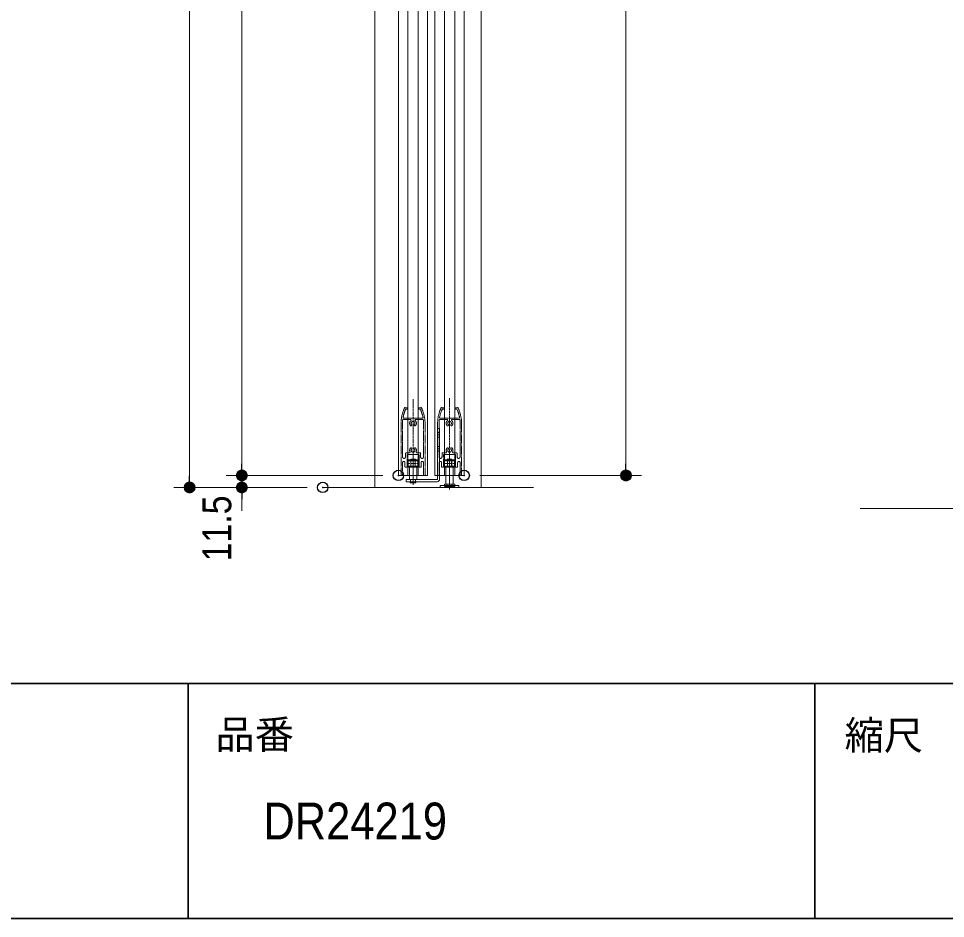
# Model space of a CAD drawing. Units: millimetres, scale not verified. Extents: x -4547 to 4547, y -2305 to 2305.
# Drawn here: x -678 to 210, y -2099 to -1237 of the extents above; entities that cross this region are included whole.
import ezdxf
from ezdxf.enums import TextEntityAlignment as Align

# ---------------------------------------------------------------- set-up
doc = ezdxf.new("R2010")
doc.units = ezdxf.units.MM
doc.header["$LTSCALE"] = 20
doc.header["$PDMODE"] = 32
doc.header["$PDSIZE"] = 10
for name, pattern in [('USER1', [1.11, 0.71, -0.4]), ('USER2', [2.91, 1.76, -0.4, 0.35, -0.4]), ('USER3', [10.5, 8, -0.5, 0.5, -0.5, 0.5, -0.5])]:
    doc.linetypes.add(name, pattern=pattern)
for name, color, linetype, lineweight in [('0-0_1図面枠', 7, 'Continuous', 20), ('0-1_2寸法-1', 7, 'Continuous', 15), ('0-2_0', 7, 'Continuous', 25), ('0-4_2寸法-2', 7, 'Continuous', 15), ('0-5_3一般', 7, 'Continuous', 15)]:
    doc.layers.add(name, color=color, linetype=linetype, lineweight=lineweight)
doc.layers.add('0-3_Defpoints', color=7, linetype='Continuous')
doc.styles.add('ＭＳ Ｐゴシック', font='')
doc.styles.get('ＭＳ Ｐゴシック').set_extended_font_data('MS PGothic')

# ---------------------------------------------------------------- blocks, each defined once
blk = doc.blocks.new('グループ-3')
at = {"layer": '0-0_1図面枠', "lineweight": 35}
for p, q in [((-60000, -37050), (60000, -37050)), ((16500, -37050), (16500, -41550)), ((28500, -37050), (28500, -41550))]:
    blk.add_line(p, q, dxfattribs=at)
blk.add_lwpolyline([(-60000, 41550), (60000, 41550), (60000, -41550), (-60000, -41550)], close=True, dxfattribs=at)
blk = doc.blocks.new('図面枠')
at = {"layer": '0-0_1図面枠'}
blk.add_blockref('グループ-3', (0, 0), dxfattribs=at)
at = {"layer": '0-0_1図面枠', "style": 'ＭＳ Ｐゴシック'}
for s, p in [('品番', (17022.4, -38463.2)), ('縮尺', (29074.1, -38480.4))]:
    blk.add_text(s, height=550.3, dxfattribs=at).set_placement(p, align=Align.BOTTOM_LEFT)
blk = doc.blocks.new('_Dot')
at = {"layer": '0-2_0'}
blk.add_line((-10, 0), (-20, 0), dxfattribs=at)
for points in [[(0, 0), (-10, 0), (-9.92, 1.25)], [(0, 0), (-9.92, -1.25), (-10, 0)], [(0, 0), (-9.92, 1.25), (-9.69, 2.49)], [(0, 0), (-9.69, -2.49), (-9.92, -1.25)], [(0, 0), (-9.69, 2.49), (-9.3, 3.68)], [(0, 0), (-9.3, -3.68), (-9.69, -2.49)], [(0, 0), (-9.3, 3.68), (-8.76, 4.82)], [(0, 0), (-8.76, -4.82), (-9.3, -3.68)], [(0, 0), (-8.76, 4.82), (-8.09, 5.88)], [(0, 0), (-8.09, -5.88), (-8.76, -4.82)], [(0, 0), (-8.09, 5.88), (-7.29, 6.85)], [(0, 0), (-7.29, -6.85), (-8.09, -5.88)], [(0, 0), (-7.29, 6.85), (-6.37, 7.71)], [(0, 0), (-6.37, -7.71), (-7.29, -6.85)], [(0, 0), (-6.37, 7.71), (-5.36, 8.44)], [(0, 0), (-5.36, -8.44), (-6.37, -7.71)], [(0, 0), (-5.36, 8.44), (-4.26, 9.05)], [(0, 0), (-4.26, -9.05), (-5.36, -8.44)], [(0, 0), (-4.26, 9.05), (-3.09, 9.51)], [(0, 0), (-3.09, -9.51), (-4.26, -9.05)], [(0, 0), (-3.09, 9.51), (-1.87, 9.82)], [(0, 0), (-1.87, -9.82), (-3.09, -9.51)], [(0, 0), (-1.87, 9.82), (-0.63, 9.98)], [(0, 0), (-0.63, -9.98), (-1.87, -9.82)], [(0, 0), (-0.63, 9.98), (0.63, 9.98)], [(0, 0), (0.63, -9.98), (-0.63, -9.98)], [(0, 0), (0.63, 9.98), (1.87, 9.82)], [(0, 0), (1.87, 9.82), (3.09, 9.51)], [(0, 0), (3.09, 9.51), (4.26, 9.05)], [(0, 0), (4.26, 9.05), (5.36, 8.44)], [(0, 0), (5.36, 8.44), (6.37, 7.71)], [(0, 0), (6.37, 7.71), (7.29, 6.85)], [(0, 0), (7.29, 6.85), (8.09, 5.88)], [(0, 0), (8.09, 5.88), (8.76, 4.82)], [(0, 0), (8.76, 4.82), (9.3, 3.68)], [(0, 0), (9.3, 3.68), (9.69, 2.49)], [(0, 0), (9.69, 2.49), (9.92, 1.25)], [(0, 0), (9.92, 1.25), (10, 0)], [(0, 0), (1.87, -9.82), (0.63, -9.98)], [(0, 0), (3.09, -9.51), (1.87, -9.82)], [(0, 0), (4.26, -9.05), (3.09, -9.51)], [(0, 0), (5.36, -8.44), (4.26, -9.05)], [(0, 0), (6.37, -7.71), (5.36, -8.44)], [(0, 0), (7.29, -6.85), (6.37, -7.71)], [(0, 0), (8.09, -5.88), (7.29, -6.85)], [(0, 0), (8.76, -4.82), (8.09, -5.88)], [(0, 0), (9.3, -3.68), (8.76, -4.82)], [(0, 0), (9.69, -2.49), (9.3, -3.68)], [(0, 0), (9.92, -1.25), (9.69, -2.49)], [(0, 0), (10, 0), (9.92, -1.25)]]:
    blk.add_solid(points, dxfattribs=at)
blk = doc.blocks.new('グループ-18')
at = {"layer": '0-5_3一般'}
for p, q in [((20075.5, -33290), (20075.5, 14770)), ((22111.5, 14770), (22111.5, -33290)), ((20525.5, -33060), (20525.5, 12740)), ((20705.5, -33060), (20705.5, 12740)), ((20905.5, 12740), (20905.5, -33060)), ((21085.5, 12740), (21085.5, -33060)), ((21225.5, -33060), (21225.5, 12740)), ((21405.5, -33060), (21405.5, 12740)), ((21605.5, 12740), (21605.5, -33060)), ((21785.5, 12740), (21785.5, -33060)), ((21275.5, -32324), (21275.5, -32236)), ((21315.5, -32160), (21315.5, -32506)), ((21315.5, -32236), (21315.5, -32324)), ((21275.5, -32594), (21275.5, -32506)), ((21275.5, -33130), (21275.5, -32594)), ((21315.5, -32506), (21315.5, -32594)), ((21315.5, -32594), (21315.5, -33130)), ((20720.5, -32760), (20710.5, -32770)), ((20900.5, -32770), (20710.5, -32770)), ((20710.5, -32890), (20710.5, -32770)), ((20720.5, -32760), (20725.5, -32760)), ((20725.5, -32760), (20885.5, -32760)), ((20785.5, -32750), (20760.5, -32750)), ((20760.5, -32750), (20763, -32760)), ((20825.5, -32750), (20785.5, -32750)), ((20850.5, -32750), (20825.5, -32750)), ((20850.5, -32750), (20848, -32760)), ((20885.5, -32760), (20890.5, -32760)), ((20890.5, -32760), (20900.5, -32770)), ((20900.5, -32770), (20900.5, -32890)), ((21410.5, -32770), (21420.5, -32760)), ((21410.5, -32890), (21410.5, -32770)), ((21420.5, -32760), (21425.5, -32760)), ((21425.5, -32780), (21463.5, -32780)), ((21485.5, -32750), (21460.5, -32750)), ((21465.5, -32780), (21460.5, -32750)), ((21465.5, -32880), (21465.5, -32780)), ((21525.5, -32750), (21485.5, -32750)), ((21550.5, -32750), (21525.5, -32750)), ((21545.5, -32780), (21550.5, -32750)), ((21545.5, -32880), (21545.5, -32780)), ((21547.5, -32780), (21585.5, -32780)), ((21547.5, -32880), (21547.5, -32780)), ((21548.9, -32760), (21585.5, -32760)), ((21600.5, -32770), (21590.5, -32760)), ((21600.5, -32770), (21600.5, -32890)), ((20710.5, -32890), (20900.5, -32890)), ((20720.5, -32900), (20710.5, -32890)), ((20725.5, -32900), (20720.5, -32900)), ((20885.5, -32900), (20725.5, -32900)), ((20735.5, -33140), (20735.5, -32900)), ((20875.5, -33140), (20875.5, -32900)), ((20890.5, -32900), (20885.5, -32900)), ((20890.5, -32900), (20900.5, -32890)), ((21410.5, -32890), (21420.5, -32900)), ((21435.5, -32900), (21425.5, -32900)), ((21435.5, -32880), (21465.5, -32880)), ((21435.5, -32880), (21435.5, -33230)), ((21545.5, -32880), (21575.5, -32880)), ((21547.5, -32880), (21585.5, -32880)), ((21575.5, -32880), (21575.5, -33230)), ((21590.5, -32900), (21585.5, -32900)), ((21600.5, -32890), (21590.5, -32900)), ((20675.5, -33140), (20755.5, -33140)), ((20875.5, -33140), (20735.5, -33140)), ((20755.5, -33140), (20855.5, -33140)), ((20855.5, -33180), (20755.5, -33180)), ((20855.5, -33140), (21265.5, -33140)), ((20860.5, -33200), (20855.5, -33180)), ((21265.5, -33180), (20855.5, -33180)), ((21085.5, -33060), (20905.5, -33060)), ((21405.5, -33060), (21225.5, -33060)), ((21605.5, -33060), (21405.5, -33060)), ((21785.5, -33060), (21605.5, -33060)), ((19075.5, -33290), (21255.5, -33290)), ((21255.5, -33290), (23111.5, -33290)), ((21325.5, -33250), (21362.3, -33250)), ((21325.5, -33290), (21325.5, -33250)), ((21362.3, -33290), (21325.5, -33290)), ((21362.3, -33250), (21455.5, -33250)), ((21445.5, -33290), (21362.3, -33290)), ((21455.5, -33230), (21435.5, -33230)), ((21455.5, -33270), (21450.5, -33290)), ((21450.5, -33290), (21475.5, -33290)), ((21455.5, -33230), (21455.5, -33270)), ((21455.5, -33250), (21555.5, -33250)), ((21575.5, -33230), (21555.5, -33230)), ((21555.5, -33270), (21555.5, -33230)), ((21555.5, -33250), (21648.7, -33250)), ((21560.5, -33290), (21555.5, -33270)), ((21648.7, -33250), (21685.5, -33250)), ((21685.5, -33290), (21648.7, -33290)), ((21685.5, -33290), (21685.5, -33250))]:
    blk.add_line(p, q, dxfattribs=at)
at = {"layer": '0-5_3一般', "linetype": 'USER2'}
for p, q in [((20805.5, -31599.9), (20805.5, -33179.9)), ((21505.5, -31580.6), (21505.5, -33220.6)), ((21315.5, -32280), (21275.5, -32280)), ((21315.5, -32550), (21275.5, -32550)), ((20920.5, -32830), (20690.5, -32830)), ((20805.5, -32761.5), (20805.5, -32720)), ((20805.5, -32920), (20805.5, -32740)), ((20805.5, -33240), (20805.5, -32761.5)), ((21390.5, -32830), (21620.5, -32830)), ((21505.5, -32710), (21505.5, -33330)), ((21505.5, -32740), (21505.5, -32730)), ((21505.5, -32920), (21505.5, -32740)), ((21505.5, -32920), (21505.5, -32740)), ((20805.5, -32930), (20805.5, -32920)), ((21505.5, -32930), (21505.5, -32920)), ((20805.5, -33180), (20805.5, -33140)), ((21505.5, -33280), (21505.5, -33210)), ((21505.5, -33230), (21505.5, -33310))]:
    blk.add_line(p, q, dxfattribs=at)
at = {"layer": '0-5_3一般', "linetype": 'USER3'}
for p, q in [((20701.5, -31770), (20701.5, -31786)), ((20909.5, -31770), (20909.5, -31786)), ((20955.5, -31766), (20913.5, -31766)), ((20955.5, -31760), (20955.5, -31766)), ((20965.5, -31760), (20955.5, -31760)), ((21345.5, -31760), (21355.5, -31760)), ((21355.5, -31760), (21355.5, -31766)), ((21355.5, -31766), (21397.5, -31766)), ((21401.5, -31770), (21401.5, -31786)), ((21609.5, -31770), (21609.5, -31786)), ((20619.4, -31960), (20799.5, -31960)), ((20697.5, -31790), (20668.7, -31790)), ((20799.5, -31960), (20805.5, -31966)), ((20805.5, -31966), (20811.5, -31960)), ((20811.5, -31960), (20991.6, -31960)), ((20942.3, -31790), (20913.5, -31790)), ((21319.4, -31960), (21499.5, -31960)), ((21397.5, -31790), (21368.7, -31790)), ((21642.3, -31790), (21613.5, -31790)), ((20575.5, -32065.9), (20575.5, -33050)), ((20605.5, -32000), (20605.5, -32706.5)), ((20615.5, -31990), (20760.5, -31990)), ((20850.5, -31990), (20995.5, -31990)), ((21005.5, -32000), (21005.5, -32706.5)), ((21035.5, -32065.9), (21035.5, -33050)), ((21275.5, -32065.9), (21275.5, -33050)), ((21305.5, -32000), (21305.5, -32706.5)), ((21315.5, -31990), (21460.5, -31990)), ((21550.5, -31990), (21695.5, -31990)), ((21705.5, -32000), (21705.5, -32706.5)), ((21735.5, -32065.9), (21735.5, -33050)), ((20660.5, -32706.5), (20660.5, -32644)), ((20680.5, -32624), (20738.7, -32624)), ((20690.5, -32894), (20690.5, -32666)), ((20696.5, -32660), (20799.5, -32660)), ((20805.5, -32654), (20799.5, -32660)), ((20811.5, -32660), (20805.5, -32654)), ((20811.5, -32660), (20914.5, -32660)), ((20872.4, -32624), (20930.5, -32624)), ((20920.5, -32824), (20920.5, -32666)), ((20950.5, -32644), (20950.5, -32706.5)), ((21360.5, -32706.5), (21360.5, -32644)), ((21380.5, -32624), (21438.7, -32624)), ((21390.5, -32894), (21390.5, -32666)), ((21396.5, -32660), (21499.5, -32660)), ((21505.5, -32654), (21499.5, -32660)), ((21511.5, -32660), (21505.5, -32654)), ((21511.5, -32660), (21614.5, -32660)), ((21572.4, -32624), (21630.5, -32624)), ((21620.5, -32824), (21620.5, -32666)), ((21650.5, -32644), (21650.5, -32706.5)), ((20605.5, -32812.5), (20605.5, -33050)), ((20650.5, -32812.5), (20650.5, -32894)), ((20920.5, -32824), (20920.5, -32894)), ((20960.5, -32894), (20960.5, -32812.5)), ((21005.5, -32812.5), (21005.5, -32906)), ((21305.5, -32812.5), (21305.5, -33050)), ((21350.5, -32812.5), (21350.5, -32894)), ((21462.2, -32760), (21548.9, -32760)), ((21463.5, -32780), (21547.5, -32780)), ((21620.5, -32824), (21620.5, -32894)), ((21660.5, -32894), (21660.5, -32812.5)), ((21705.5, -32812.5), (21705.5, -32906)), ((20656.5, -32900), (20684.5, -32900)), ((20926.5, -32900), (20954.5, -32900)), ((21005.5, -33050), (21005.5, -32906)), ((21356.5, -32900), (21384.5, -32900)), ((21575.5, -32900), (21435.5, -32900)), ((21463.5, -32880), (21547.5, -32880)), ((21626.5, -32900), (21654.5, -32900)), ((21705.5, -33050), (21705.5, -32906)), ((20585.5, -33060), (20595.5, -33060)), ((21025.5, -33060), (21015.5, -33060)), ((21285.5, -33060), (21295.5, -33060)), ((21725.5, -33060), (21715.5, -33060))]:
    blk.add_line(p, q, dxfattribs=at)
at = {"layer": '0-5_3一般', "linetype": 'USER1'}
for p, q in [((21315.5, -32236), (21275.5, -32236)), ((21315.5, -32324), (21275.5, -32324)), ((21315.5, -32506), (21275.5, -32506)), ((21315.5, -32594), (21275.5, -32594)), ((20725.5, -32760), (20725.5, -32780)), ((20763.5, -32780), (20725.5, -32780)), ((20763, -32760), (20765.5, -32770)), ((20763.5, -32880), (20763.5, -32780)), ((20765.5, -32770), (20765.5, -32880)), ((20805.5, -32761.5), (20785.5, -32750)), ((20825.5, -32750), (20805.5, -32761.5)), ((20848, -32760), (20845.5, -32770)), ((20845.5, -32770), (20845.5, -32880)), ((20885.5, -32780), (20847.5, -32780)), ((20885.5, -32760), (20885.5, -32780)), ((20763.5, -32880), (20725.5, -32880)), ((20725.5, -32900), (20725.5, -32880)), ((20735.5, -32900), (20735.5, -32880)), ((20847.5, -32880), (20763.5, -32880)), ((20845.5, -32880), (20875.5, -32880)), ((20885.5, -32880), (20847.5, -32880)), ((20875.5, -32900), (20875.5, -32880)), ((20885.5, -32900), (20885.5, -32880)), ((20755.5, -33140), (20755.5, -33180)), ((20755.5, -33180), (20755.5, -33140)), ((20855.5, -33180), (20855.5, -33140)), ((20855.5, -33180), (20855.5, -33140)), ((21455.5, -33270), (21455.5, -33230)), ((21455.5, -33290), (21555.5, -33290)), ((21555.5, -33230), (21555.5, -33270))]:
    blk.add_line(p, q, dxfattribs=at)
at = {"layer": '0-5_3一般', "linetype": 'USER3'}
for points in [[(20645.5, -31760), (20655.5, -31760), (20655.5, -31766), (20697.5, -31766)], [(21665.5, -31760), (21655.5, -31760), (21655.5, -31766), (21613.5, -31766)], [(21499.5, -31960), (21505.5, -31966), (21511.5, -31960), (21691.6, -31960)]]:
    blk.add_lwpolyline(points, dxfattribs=at)
at = {"layer": '0-5_3一般'}
for points in [[(21275.5, -32506), (21275.5, -32160), (21315.5, -32160)], [(21425.5, -32780), (21425.5, -32760), (21462.2, -32760)], [(21425.5, -32880), (21463.5, -32880), (21463.5, -32780)], [(21525.5, -32750), (21505.5, -32761.5), (21485.5, -32750)], [(21585.5, -32780), (21585.5, -32760), (21590.5, -32760)], [(21425.5, -32880), (21425.5, -32900), (21420.5, -32900)], [(21585.5, -32880), (21585.5, -32900), (21575.5, -32900)], [(20905.5, -33060), (20705.5, -33060), (20525.5, -33060)], [(20755.5, -33180), (20675.5, -33180), (20675.5, -33140)], [(20755.5, -33180), (20750.5, -33200), (20860.5, -33200)], [(21605.5, -33250), (21605.5, -33230), (21405.5, -33230), (21405.5, -33250)], [(21648.7, -33290), (21565.5, -33290), (21445.5, -33290)], [(21535.5, -33290), (21505.5, -33272.6), (21475.5, -33290)], [(21475.5, -33290), (21535.5, -33290), (21560.5, -33290)]]:
    blk.add_lwpolyline(points, dxfattribs=at)
at = {"layer": '0-5_3一般', "linetype": 'USER1'}
for points in [[(20847.5, -32880), (20847.5, -32780), (20763.5, -32780)], [(20735.5, -32880), (20765.5, -32880), (20845.5, -32880)], [(20835.5, -33200), (20805.5, -33182.6), (20775.5, -33200)], [(21405.5, -33290), (21405.5, -33270), (21605.5, -33270), (21605.5, -33290)]]:
    blk.add_lwpolyline(points, dxfattribs=at)
at = {"layer": '0-5_3一般', "linetype": 'USER2'}
blk.add_lwpolyline([(20805.5, -32920), (20805.5, -32740), (20805.5, -32730)], dxfattribs=at)
at = {"layer": '0-5_3一般', "linetype": 'USER3'}
for centre, radius, start, end in [((21369.1, -32101.2), 800, 154.7505, 159.33677), ((20697.5, -31770), 4, 0, 90), ((20913.5, -31770), 4, 90, 180), ((20242, -32101.2), 800, 20.66323, 25.2495), ((22069.1, -32101.2), 800, 154.7505, 159.33677), ((21397.5, -31770), 4, 0, 90), ((21613.5, -31770), 4, 90, 180), ((20942, -32101.2), 800, 20.66323, 25.2495), ((21275.5, -32065.9), 700, 159.33677, 180), ((20619.4, -31954), 6, 168.88762, 270), ((21369.1, -32101.2), 770, 156.45056, 168.88762), ((20668.7, -31796), 6, 90, 156.45056), ((20697.5, -31786), 4, 270, 0), ((20913.5, -31786), 4, 180, 270), ((20942.3, -31796), 6, 23.54944, 90), ((20242, -32101.2), 770, 11.11238, 23.54944), ((20335.5, -32065.9), 700, 0, 20.66323), ((20991.6, -31954), 6, 270, 11.11238), ((21975.5, -32065.9), 700, 159.33677, 180), ((21319.4, -31954), 6, 168.88762, 270), ((22069.1, -32101.2), 770, 156.45056, 168.88762), ((21368.7, -31796), 6, 90, 156.45056), ((21397.5, -31786), 4, 270, 0), ((21613.5, -31786), 4, 180, 270), ((21642.3, -31796), 6, 23.54944, 90), ((20942, -32101.2), 770, 11.11238, 23.54944), ((21035.5, -32065.9), 700, 0, 20.66323), ((21691.6, -31954), 6, 270, 11.11238), ((20615.5, -32000), 10, 90, 180), ((20805.5, -32060), 65, 126.8699, 222.5424), ((20768.7, -32093.8), 15, 222.5424, 42.5424), ((20760.5, -32000), 10, 306.8699, 90), ((20805.5, -32060), 35, 317.4576, 222.5424), ((20842.4, -32093.8), 15, 137.4576, 317.4576), ((20850.5, -32000), 10, 90, 233.1301), ((20805.5, -32060), 65, 317.4576, 53.1301), ((20995.5, -32000), 10, 0, 90), ((21315.5, -32000), 10, 90, 180), ((21505.5, -32060), 65, 126.8699, 222.5424), ((21468.7, -32093.8), 15, 222.5424, 42.5424), ((21460.5, -32000), 10, 306.8699, 90), ((21505.5, -32060), 35, 317.4576, 222.5424), ((21542.4, -32093.8), 15, 137.4576, 317.4576), ((21550.5, -32000), 10, 90, 233.1301), ((21505.5, -32060), 65, 317.4576, 53.1301), ((21695.5, -32000), 10, 0, 90), ((20680.5, -32644), 20, 90, 180), ((20696.5, -32666), 6, 90, 180), ((20738.7, -32614), 10, 270, 26.95775), ((20805.5, -32580), 65, 137.4576, 206.95775), ((20768.7, -32546.2), 15, 317.4576, 137.4576), ((20805.5, -32580), 35, 137.4576, 42.5424), ((20842.4, -32546.2), 15, 42.5424, 222.5424), ((20805.5, -32580), 65, 333.04225, 42.5424), ((20872.4, -32614), 10, 153.04225, 270), ((20914.5, -32666), 6, 0, 90), ((20930.5, -32644), 20, 0, 90), ((21380.5, -32644), 20, 90, 180), ((21396.5, -32666), 6, 90, 180), ((21438.7, -32614), 10, 270, 26.95775), ((21505.5, -32580), 65, 137.4576, 206.95775), ((21468.7, -32546.2), 15, 317.4576, 137.4576), ((21505.5, -32580), 35, 137.4576, 42.5424), ((21542.4, -32546.2), 15, 42.5424, 222.5424), ((21505.5, -32580), 65, 333.04225, 42.5424), ((21572.4, -32614), 10, 153.04225, 270), ((21614.5, -32666), 6, 0, 90), ((21630.5, -32644), 20, 0, 90), ((20633, -32706.5), 27.5, 180, 270), ((20628, -32812.5), 22.5, 90, 180), ((20628, -32812.5), 22.5, 0, 90), ((20633, -32706.5), 27.5, 270, 0), ((20978, -32706.5), 27.5, 180, 0), ((20983, -32812.5), 22.5, 0, 180), ((21333, -32706.5), 27.5, 180, 270), ((21328, -32812.5), 22.5, 90, 180), ((21328, -32812.5), 22.5, 0, 90), ((21333, -32706.5), 27.5, 270, 0), ((21678, -32706.5), 27.5, 180, 0), ((21683, -32812.5), 22.5, 0, 180), ((20656.5, -32894), 6, 180, 270), ((20684.5, -32894), 6, 270, 0), ((20926.5, -32894), 6, 180, 270), ((20954.5, -32894), 6, 270, 0), ((21356.5, -32894), 6, 180, 270), ((21384.5, -32894), 6, 270, 0), ((21626.5, -32894), 6, 180, 270), ((21654.5, -32894), 6, 270, 0), ((20585.5, -33050), 10, 180, 270), ((20595.5, -33050), 10, 270, 0), ((21015.5, -33050), 10, 180, 270), ((21025.5, -33050), 10, 270, 0), ((21285.5, -33050), 10, 180, 270), ((21295.5, -33050), 10, 270, 0), ((21715.5, -33050), 10, 180, 270), ((21725.5, -33050), 10, 270, 0)]:
    blk.add_arc(centre, radius, start, end, dxfattribs=at)
at = {"layer": '0-5_3一般'}
for radius in [50, 10]:
    blk.add_arc((21265.5, -33130), radius, 270, 0, dxfattribs=at)
blk = doc.blocks.new('グループ-32')
at = {"layer": '0-5_3一般', "lineweight": 5}
blk.add_lwpolyline([(29372.6, -33696.3), (39872.6, -33696.3), (48692.6, -33696.3)], dxfattribs=at)
blk = doc.blocks.new('グループ-34')
at = {"layer": '0-5_3一般'}
blk.add_blockref('グループ-32', (0, 0), dxfattribs=at)
blk = doc.blocks.new('グループ-36')
at = {"layer": '0-5_3一般'}
blk.add_blockref('グループ-34', (0, 0), dxfattribs=at)

msp = doc.modelspace()

# ---------------------------------------------------------------- linework, layer by layer
at = {"layer": '0-1_2寸法-1'}
for p, q in [((-514.35, 652.86), (-514.35, -1674.63)), ((-464.35, 604.36), (-464.35, -1663.13)), ((-96.35, -540.64), (-96.35, -1663.13)), ((-329.35, -1674.39), (-479.35, -1674.39)), ((-236.35, -1674.39), (-81.35, -1674.39)), ((-479.35, -1685.89), (-529.35, -1685.89))]:
    msp.add_line(p, q, dxfattribs=at)
at = {"layer": '0-3_Defpoints'}
for p in [(-464.35, -1674.39), (-314.35, -1674.39), (-251.35, -1674.39), (-96.35, -1674.39), (-514.35, -1685.89), (-464.35, -1685.89), (-464.35, -1685.89), (-386.85, -1685.89)]:
    msp.add_point(p, dxfattribs=at)
at = {"layer": '0-4_2寸法-2'}
for p, q in [((-464.35, -1663.13), (-464.35, -1651.88)), ((-329.35, -1674.39), (-479.35, -1674.39)), ((-464.35, -1674.39), (-464.35, -1685.89)), ((-401.85, -1685.89), (-479.35, -1685.89)), ((-464.35, -1697.14), (-464.35, -1708.4))]:
    msp.add_line(p, q, dxfattribs=at)

# ---------------------------------------------------------------- block references
at = {"layer": '0-0_1図面枠', "xscale": 0.05, "yscale": 0.05}
msp.add_blockref('図面枠', (-1340.62, -21.39), dxfattribs=at)
at = {"layer": '0-1_2寸法-1', "xscale": 0.5627563, "yscale": 0.5627563, "rotation": 270}
for p in [(-464.35, -1674.39), (-96.35, -1674.39), (-514.35, -1685.89)]:
    msp.add_blockref('_Dot', p, dxfattribs=at)
at = {"layer": '0-4_2寸法-2', "xscale": 0.5627563, "yscale": 0.5627563}
for p, rotation in [((-464.35, -1674.39), 270), ((-464.35, -1685.89), 90)]:
    msp.add_blockref('_Dot', p, dxfattribs=dict(at, rotation=rotation))
at = {"layer": '0-5_3一般', "xscale": 0.05, "yscale": 0.05}
for name in ['グループ-18', 'グループ-36']:
    msp.add_blockref(name, (-1340.62, -21.39), dxfattribs=at)

# ---------------------------------------------------------------- texts
at = {"layer": '0-0_1図面枠', "style": 'ＭＳ Ｐゴシック', "width": 0.9}
msp.add_text('DR24219', height=35.38, dxfattribs=at).set_placement((-443.79, -2033.84), align=Align.BOTTOM_LEFT)
at = {"layer": '0-4_2寸法-2', "style": 'ＭＳ Ｐゴシック', "width": 0.9}
msp.add_text('11.5', height=27.57, rotation=90, dxfattribs=at).set_placement((-466.21, -1756.75), align=Align.BOTTOM_LEFT)

doc.saveas('drawing.dxf')
